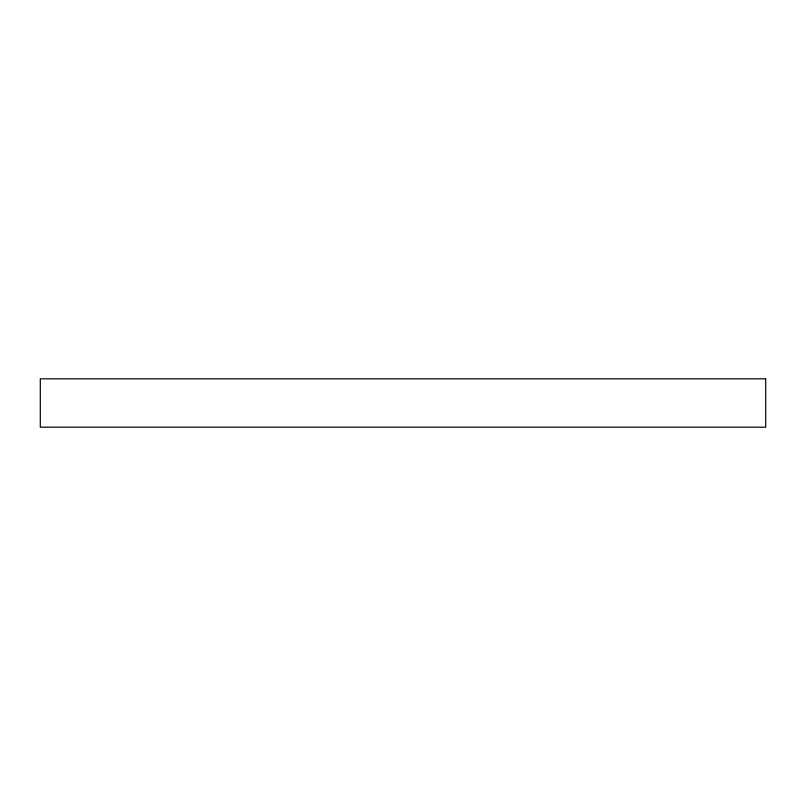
<?xml version="1.0" encoding="UTF-8"?>
<svg xmlns="http://www.w3.org/2000/svg" width="806" height="806" viewBox="0 0 806 806"><rect width="100%" height="100%" fill="white"/><g stroke="black" fill="none" stroke-linecap="round" stroke-linejoin="round"><path stroke-width="1.21" d="M765.7 378.81L765.7 427.19L40.3 427.19L40.3 378.81L765.7 378.81"/></g></svg>
